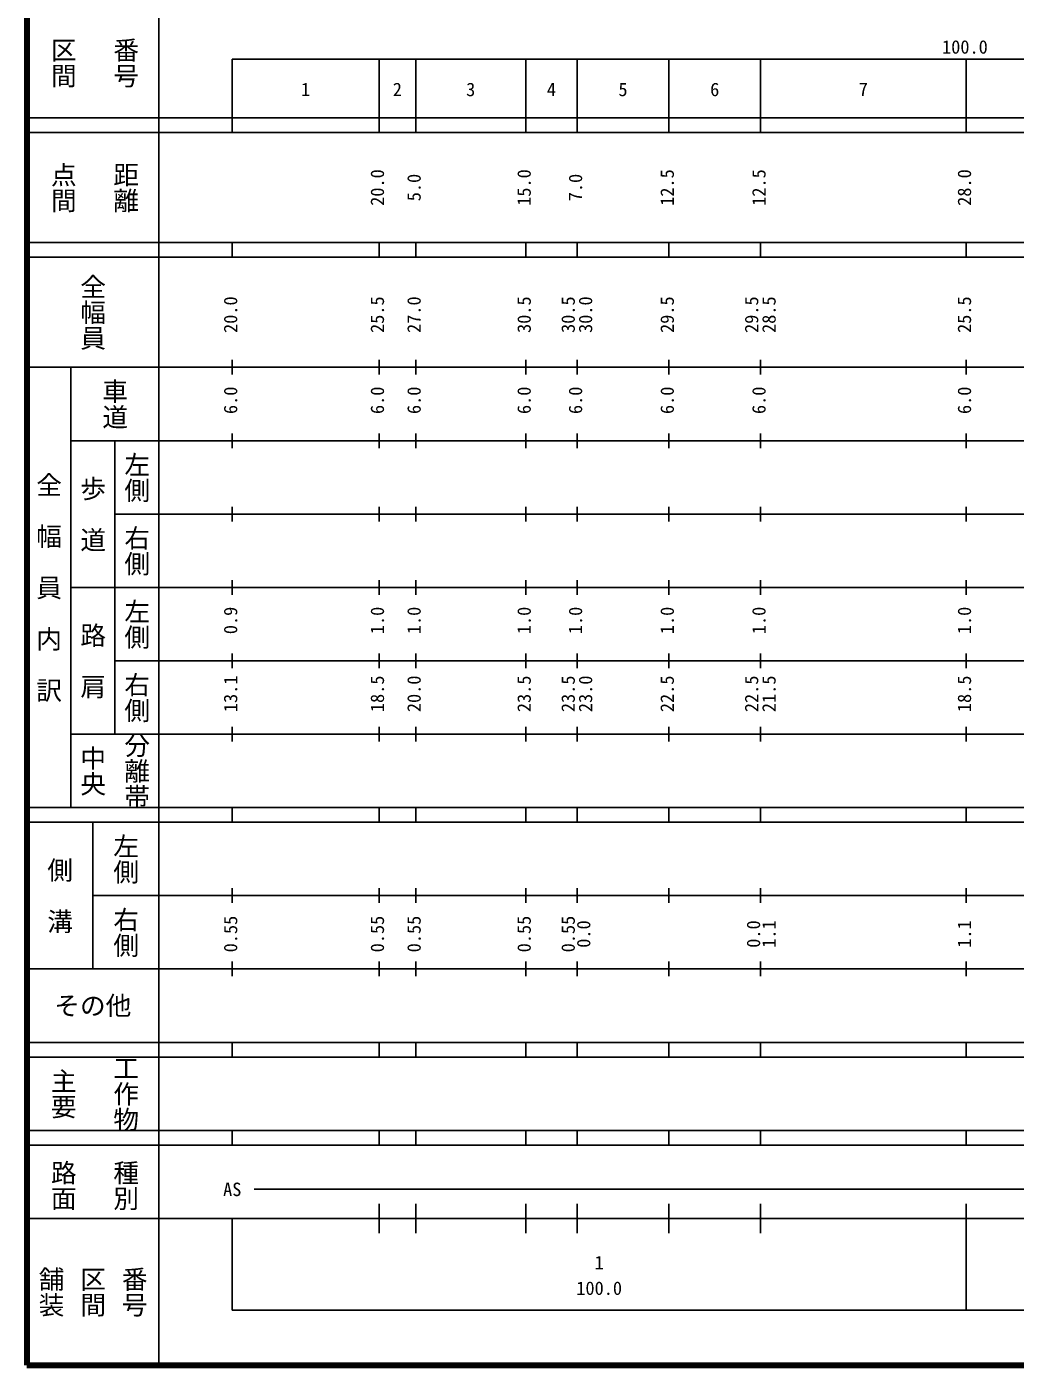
# Model space of a CAD drawing. Units: millimetres on the paper, enlarged 1000 times. Extents: x 40000 to 680000, y 20000 to 380000.
# Drawn here: x 40000 to 174700, y 20000 to 202409 of the extents above; entities that cross this region are included whole.
import ezdxf
from ezdxf.enums import TextEntityAlignment as Align

# ---------------------------------------------------------------- set-up
doc = ezdxf.new("R2010")
doc.units = ezdxf.units.MM
doc.header["$LTSCALE"] = 1000
doc.layers.add('M-TTL', color=2, linetype='Continuous', lineweight=140)
doc.layers.add('M-TTL-BAND', color=7, linetype='Continuous', lineweight=25)
doc.styles.add('@ＭＳ ゴシック', font='')
doc.styles.add('ＭＳ ゴシック', font='')
doc.styles.get('@ＭＳ ゴシック').set_extended_font_data('@MS Gothic')
doc.styles.get('ＭＳ ゴシック').set_extended_font_data('MS Gothic')

msp = doc.modelspace()

# ---------------------------------------------------------------- linework, layer by layer
at = {"layer": 'M-TTL'}
for p, q in [((40000, 380000), (40000, 20000)), ((40000, 20000), (680000, 20000))]:
    msp.add_line(p, q, dxfattribs=at)
at = {"layer": 'M-TTL-BAND'}
for p, q in [((58000, 370000), (58000, 20000)), ((68000, 198000), (579000, 198000)), ((68000, 198000), (68000, 188000)), ((88000, 188000), (88000, 198000)), ((93000, 188000), (93000, 198000)), ((108000, 188000), (108000, 198000)), ((115000, 188000), (115000, 198000)), ((127500, 188000), (127500, 198000)), ((140000, 188000), (140000, 198000)), ((168000, 188000), (168000, 198000)), ((40000, 190000), (579000, 190000)), ((40000, 188000), (579000, 188000)), ((40000, 173000), (579000, 173000)), ((68000, 171000), (68000, 173000)), ((88000, 171000), (88000, 173000)), ((93000, 171000), (93000, 173000)), ((108000, 171000), (108000, 173000)), ((115000, 171000), (115000, 173000)), ((127500, 171000), (127500, 173000)), ((140000, 171000), (140000, 173000)), ((168000, 171000), (168000, 173000)), ((40000, 171000), (579000, 171000)), ((68000, 155000), (68000, 157000)), ((88000, 155000), (88000, 157000)), ((93000, 155000), (93000, 157000)), ((108000, 155000), (108000, 157000)), ((115000, 155000), (115000, 157000)), ((127500, 155000), (127500, 157000)), ((140000, 155000), (140000, 157000)), ((168000, 155000), (168000, 157000)), ((40000, 156000), (579000, 156000)), ((46000, 96000), (46000, 156000)), ((46000, 146000), (579000, 146000)), ((52000, 146000), (52000, 106000)), ((68000, 145000), (68000, 147000)), ((88000, 145000), (88000, 147000)), ((93000, 145000), (93000, 147000)), ((108000, 145000), (108000, 147000)), ((115000, 145000), (115000, 147000)), ((127500, 145000), (127500, 147000)), ((140000, 145000), (140000, 147000)), ((168000, 145000), (168000, 147000)), ((68000, 135000), (68000, 137000)), ((88000, 135000), (88000, 137000)), ((93000, 135000), (93000, 137000)), ((108000, 135000), (108000, 137000)), ((115000, 135000), (115000, 137000)), ((127500, 135000), (127500, 137000)), ((140000, 135000), (140000, 137000)), ((168000, 135000), (168000, 137000)), ((52000, 136000), (579000, 136000)), ((46000, 126000), (579000, 126000)), ((68000, 125000), (68000, 127000)), ((88000, 125000), (88000, 127000)), ((93000, 125000), (93000, 127000)), ((108000, 125000), (108000, 127000)), ((115000, 125000), (115000, 127000)), ((127500, 125000), (127500, 127000)), ((140000, 125000), (140000, 127000)), ((168000, 125000), (168000, 127000)), ((68000, 115000), (68000, 117000)), ((88000, 115000), (88000, 117000)), ((93000, 115000), (93000, 117000)), ((108000, 115000), (108000, 117000)), ((115000, 115000), (115000, 117000)), ((127500, 115000), (127500, 117000)), ((140000, 115000), (140000, 117000)), ((168000, 115000), (168000, 117000)), ((52000, 116000), (579000, 116000)), ((46000, 106000), (579000, 106000)), ((68000, 105000), (68000, 107000)), ((88000, 105000), (88000, 107000)), ((93000, 105000), (93000, 107000)), ((108000, 105000), (108000, 107000)), ((115000, 105000), (115000, 107000)), ((127500, 105000), (127500, 107000)), ((140000, 105000), (140000, 107000)), ((168000, 105000), (168000, 107000)), ((40000, 96000), (579000, 96000)), ((68000, 94000), (68000, 96000)), ((88000, 94000), (88000, 96000)), ((93000, 94000), (93000, 96000)), ((108000, 94000), (108000, 96000)), ((115000, 94000), (115000, 96000)), ((127500, 94000), (127500, 96000)), ((140000, 94000), (140000, 96000)), ((168000, 94000), (168000, 96000)), ((40000, 94000), (579000, 94000)), ((49000, 94000), (49000, 74000)), ((49000, 84000), (579000, 84000)), ((68000, 83000), (68000, 85000)), ((88000, 83000), (88000, 85000)), ((93000, 83000), (93000, 85000)), ((108000, 83000), (108000, 85000)), ((115000, 83000), (115000, 85000)), ((127500, 83000), (127500, 85000)), ((140000, 83000), (140000, 85000)), ((168000, 83000), (168000, 85000)), ((68000, 73000), (68000, 75000)), ((88000, 73000), (88000, 75000)), ((93000, 73000), (93000, 75000)), ((108000, 73000), (108000, 75000)), ((115000, 73000), (115000, 75000)), ((127500, 73000), (127500, 75000)), ((140000, 73000), (140000, 75000)), ((168000, 73000), (168000, 75000)), ((40000, 74000), (579000, 74000)), ((40000, 64000), (579000, 64000)), ((68000, 62000), (68000, 64000)), ((88000, 62000), (88000, 64000)), ((93000, 62000), (93000, 64000)), ((108000, 62000), (108000, 64000)), ((115000, 62000), (115000, 64000)), ((127500, 62000), (127500, 64000)), ((140000, 62000), (140000, 64000)), ((168000, 62000), (168000, 64000)), ((40000, 62000), (579000, 62000)), ((40000, 52000), (579000, 52000)), ((68000, 50000), (68000, 52000)), ((88000, 50000), (88000, 52000)), ((93000, 50000), (93000, 52000)), ((108000, 50000), (108000, 52000)), ((115000, 50000), (115000, 52000)), ((127500, 50000), (127500, 52000)), ((140000, 50000), (140000, 52000)), ((168000, 50000), (168000, 52000)), ((40000, 50000), (579000, 50000)), ((71000, 44000), (565000, 44000)), ((88000, 38000), (88000, 42000)), ((93000, 38000), (93000, 42000)), ((108000, 38000), (108000, 42000)), ((115000, 38000), (115000, 42000)), ((127500, 38000), (127500, 42000)), ((140000, 38000), (140000, 42000)), ((168000, 27500), (168000, 42000)), ((40000, 40000), (579000, 40000)), ((68000, 40000), (68000, 27500)), ((68000, 27500), (579000, 27500))]:
    msp.add_line(p, q, dxfattribs=at)

# ---------------------------------------------------------------- texts
at = {"layer": 'M-TTL-BAND', "style": '@ＭＳ ゴシック'}
for s, p in [('番号', (53500, 197500)), ('区間', (45000, 197500)), ('点間', (45000, 180500)), ('距離', (53500, 180500)), ('全幅員', (49000, 163500)), ('車道', (52000, 151000)), ('左側', (55000, 141000)), ('全\u3000幅\u3000員\u3000内\u3000訳', (43000, 126000)), ('歩\u3000道', (49000, 136000)), ('右側', (55000, 131000)), ('左側', (55000, 121000)), ('路\u3000肩', (49000, 116000)), ('右側', (55000, 111000)), ('分離帯', (55000, 101000)), ('中央', (49000, 101000)), ('左側', (53500, 89000)), ('側\u3000溝', (44500, 84000)), ('右側', (53500, 79000)), ('主要', (45000, 57000)), ('工作物', (53500, 57000)), ('路面', (45000, 44500)), ('種別', (53500, 44500)), ('舗装', (43333, 30000)), ('区間', (49000, 30000)), ('番号', (54667, 30000))]:
    msp.add_text(s, height=2566, rotation=270, dxfattribs=at).set_placement(p, align=Align.MIDDLE_CENTER)
at = {"layer": 'M-TTL-BAND', "style": 'ＭＳ ゴシック'}
for s, p in [('100.0', (167844, 198195)), ('1', (78000, 192405)), ('2', (90500, 192405)), ('3', (100500, 192405)), ('4', (111500, 192405)), ('5', (121250, 192405)), ('6', (133750, 192405)), ('7', (154000, 192405)), ('AS', (68000, 42500)), ('1', (118000, 32523)), ('100.0', (118000, 29033))]:
    msp.add_text(s, height=1833, dxfattribs=at).set_placement(p, align=Align.BOTTOM_CENTER)
for s, p in [('20.0', (89232, 180500)), ('15.0', (109232, 180500)), ('12.5', (128732, 180500)), ('12.5', (141232, 180500)), ('28.0', (169232, 180500)), ('5.0', (94232, 180500)), ('7.0', (116232, 180500)), ('20.0', (69232, 163174)), ('25.5', (89232, 163174)), ('27.0', (94232, 163174)), ('30.5', (109232, 163174)), ('30.5', (115232, 163174)), ('30.0', (117602, 163174)), ('29.5', (128732, 163174)), ('29.5', (140232, 163174)), ('28.5', (142602, 163174)), ('25.5', (169232, 163174)), ('6.0', (69232, 151500)), ('6.0', (89232, 151500)), ('6.0', (94232, 151500)), ('6.0', (109232, 151500)), ('6.0', (116232, 151500)), ('6.0', (128732, 151500)), ('6.0', (141232, 151500)), ('6.0', (169232, 151500)), ('0.9', (69232, 121500)), ('1.0', (89232, 121500)), ('1.0', (94232, 121500)), ('1.0', (109232, 121500)), ('1.0', (116232, 121500)), ('1.0', (128732, 121500)), ('1.0', (141232, 121500)), ('1.0', (169232, 121500)), ('13.1', (69232, 111500)), ('18.5', (89232, 111500)), ('20.0', (94232, 111500)), ('23.5', (109232, 111500)), ('23.5', (115232, 111500)), ('23.0', (117602, 111500)), ('22.5', (128732, 111500)), ('22.5', (140232, 111500)), ('21.5', (142602, 111500)), ('18.5', (169232, 111500)), ('0.55', (69232, 78764)), ('0.55', (89232, 78764)), ('0.55', (94232, 78764)), ('0.55', (109232, 78764)), ('0.55', (115232, 78764)), ('0.0', (117346, 78764)), ('0.0', (140489, 78764)), ('1.1', (142602, 78764)), ('1.1', (169232, 78764))]:
    msp.add_text(s, height=1833, rotation=90, dxfattribs=at).set_placement(p, align=Align.BOTTOM_CENTER)
msp.add_text('その他', height=2566, dxfattribs=at).set_placement((49000, 69000), align=Align.MIDDLE_CENTER)

doc.saveas('drawing.dxf')
